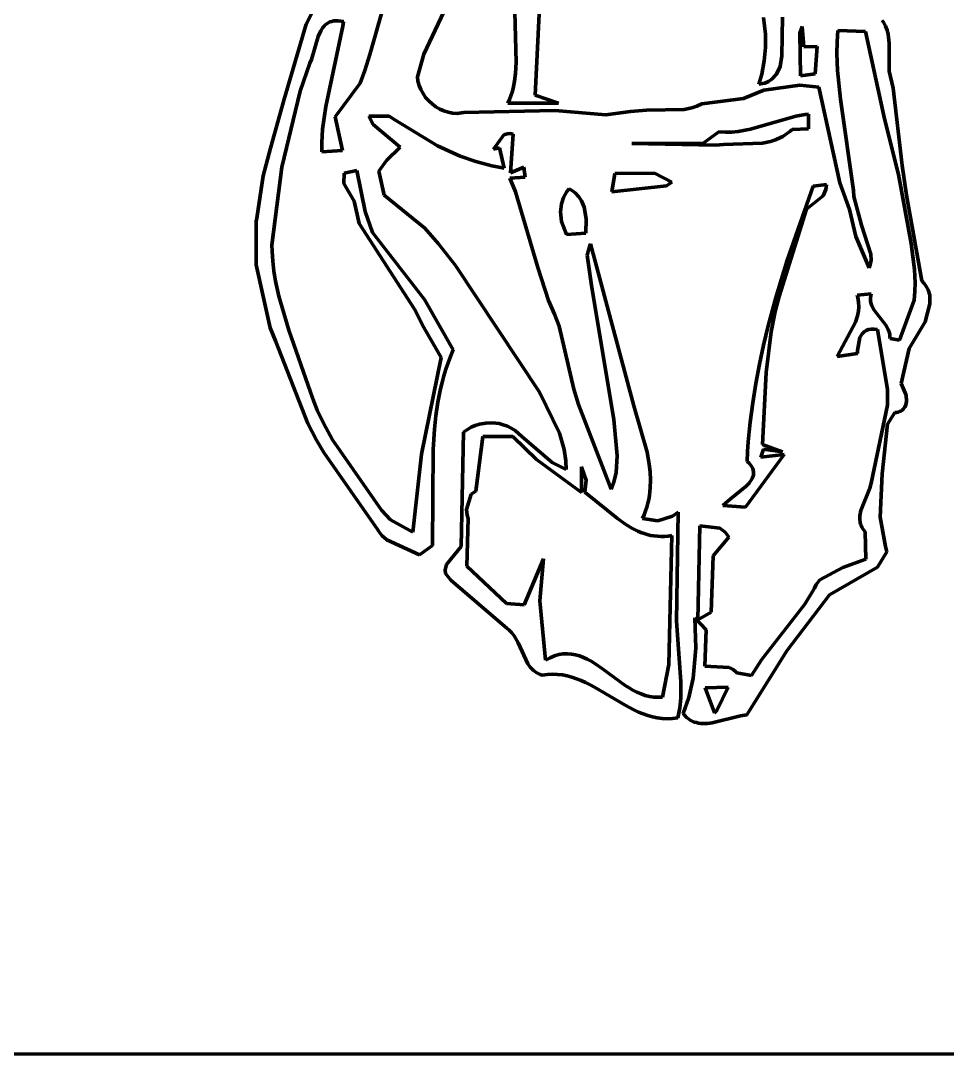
# Model space of a CAD drawing. Header units: millimetres. Extents: x 0 to 11.1, y 0 to 16.2.
# Drawn here: x 7.616 to 9.461, y 0 to 2.057 of the extents above; entities that cross this region are included whole.
import ezdxf

# ---------------------------------------------------------------- set-up
doc = ezdxf.new("R2010")
doc.units = ezdxf.units.MM
doc.layers.add('color#0b0b0bff', color=7, linetype='CONTINUOUS', lineweight=100)
doc.layers.add('color#ffffffff', color=7, linetype='CONTINUOUS', lineweight=100)

msp = doc.modelspace()

# ---------------------------------------------------------------- linework, layer by layer
at = {"layer": 'color#0b0b0bff'}
for p, q in [((8.6408, 1.9092), (8.6572, 2.2467)), ((8.4186, 1.9908), (8.4814, 2.1239)), ((8.1848, 2.0503), (8.203, 2.0867)), ((8.3397, 2.0904), (8.3111, 1.9897)), ((8.6002, 2.0745), (8.6028, 1.9747)), ((9.0949, 2.0638), (9.0987, 2.0306)), ((9.1312, 1.9875), (9.1325, 2.0642)), ((9.331, 2.0575), (9.3336, 2.054)), ((8.1412, 1.901), (8.1848, 2.0503)), ((8.2137, 2.0372), (8.2088, 2.0261)), ((8.2178, 2.0436), (8.2137, 2.0372)), ((8.2202, 2.0464), (8.2178, 2.0436)), ((8.2227, 2.049), (8.2202, 2.0464)), ((8.2255, 2.0512), (8.2227, 2.049)), ((8.2238, 1.8863), (8.2577, 2.0464)), ((8.2286, 2.0532), (8.2255, 2.0512)), ((8.232, 2.0547), (8.2286, 2.0532)), ((8.2356, 2.0559), (8.232, 2.0547)), ((8.2396, 2.0567), (8.2356, 2.0559)), ((8.2439, 2.0571), (8.2396, 2.0567)), ((8.2485, 2.057), (8.2439, 2.0571)), ((8.2535, 2.0565), (8.2485, 2.057)), ((8.259, 2.0554), (8.2535, 2.0565)), ((8.2577, 2.0464), (8.259, 2.0554)), ((9.1717, 2.046), (9.1674, 2.0328)), ((9.1755, 2.0052), (9.1717, 2.046)), ((9.2428, 2.0379), (9.2414, 2.015)), ((9.2981, 2.0355), (9.2428, 2.0379)), ((9.3336, 2.054), (9.3358, 2.0504)), ((9.3358, 2.0504), (9.3377, 2.0466)), ((9.3377, 2.0466), (9.3408, 2.0387)), ((9.3408, 2.0387), (9.3429, 2.0303)), ((8.2088, 2.0261), (8.1952, 1.9803)), ((9.0987, 2.0306), (9.099, 2.004)), ((9.1674, 2.0328), (9.1687, 1.9475)), ((9.3356, 1.8621), (9.2981, 2.0355)), ((9.3429, 2.0303), (9.3448, 2.0123)), ((9.099, 2.004), (9.0966, 1.9774)), ((9.2017, 2.0057), (9.1755, 2.0052)), ((9.1976, 1.9515), (9.2017, 2.0057)), ((9.2414, 2.015), (9.241, 1.9921)), ((9.3448, 2.0123), (9.3448, 1.9566)), ((8.1952, 1.9803), (8.1922, 1.9728)), ((8.3111, 1.9897), (8.3017, 1.958)), ((8.4061, 1.9456), (8.4186, 1.9908)), ((9.0966, 1.9774), (9.0914, 1.9509)), ((9.1278, 1.9659), (9.1312, 1.9875)), ((9.241, 1.9921), (9.2423, 1.9578)), ((8.1922, 1.9728), (8.1727, 1.9168)), ((8.3017, 1.958), (8.292, 1.9332)), ((8.6028, 1.9747), (8.6015, 1.952)), ((9.1206, 1.9509), (9.1278, 1.9659)), ((9.2423, 1.9578), (9.2479, 1.9009)), ((9.3448, 1.9566), (9.3529, 1.923)), ((8.4072, 1.9368), (8.4061, 1.9456)), ((8.4095, 1.9282), (8.4072, 1.9368)), ((8.5996, 1.9371), (8.5965, 1.9223)), ((8.6015, 1.952), (8.5996, 1.9371)), ((9.0914, 1.9509), (9.0856, 1.9312)), ((9.0973, 1.933), (9.1049, 1.9362)), ((9.1049, 1.9362), (9.1116, 1.9408)), ((9.1116, 1.9408), (9.1206, 1.9509)), ((9.1687, 1.9475), (9.1976, 1.9515)), ((8.1727, 1.9168), (8.136, 1.7655)), ((8.292, 1.9332), (8.2423, 1.8661)), ((8.4129, 1.92), (8.4095, 1.9282)), ((8.4173, 1.912), (8.4129, 1.92)), ((8.5944, 1.915), (8.592, 1.9078)), ((8.5965, 1.9223), (8.5944, 1.915)), ((9.0959, 1.9188), (9.0551, 1.9022)), ((9.0856, 1.9312), (9.0887, 1.9313)), ((9.0887, 1.9313), (9.0973, 1.933)), ((9.1672, 1.9287), (9.0959, 1.9188)), ((9.2049, 1.9247), (9.1672, 1.9287)), ((9.2466, 1.7343), (9.2049, 1.9247)), ((9.3529, 1.923), (9.3708, 1.7693)), ((8.1134, 1.8032), (8.1412, 1.901)), ((8.4225, 1.9046), (8.4173, 1.912)), ((8.4285, 1.8977), (8.4225, 1.9046)), ((8.4352, 1.8915), (8.4285, 1.8977)), ((8.5893, 1.9006), (8.5861, 1.8934)), ((8.5861, 1.8934), (8.6869, 1.8928)), ((8.592, 1.9078), (8.5893, 1.9006)), ((8.6869, 1.8928), (8.6408, 1.9092)), ((9.0551, 1.9022), (8.9724, 1.8916)), ((9.2479, 1.9009), (9.274, 1.719)), ((8.2175, 1.8415), (8.2238, 1.8863)), ((8.4425, 1.886), (8.4352, 1.8915)), ((8.4504, 1.8814), (8.4425, 1.886)), ((8.4586, 1.8776), (8.4504, 1.8814)), ((8.4672, 1.8749), (8.4586, 1.8776)), ((8.476, 1.8733), (8.4672, 1.8749)), ((8.485, 1.8728), (8.476, 1.8733)), ((8.4895, 1.873), (8.485, 1.8728)), ((8.494, 1.8736), (8.4895, 1.873)), ((8.4985, 1.8745), (8.494, 1.8736)), ((8.6793, 1.8788), (8.4985, 1.8745)), ((8.7812, 1.87), (8.6793, 1.8788)), ((8.8201, 1.8749), (8.7812, 1.87)), ((8.8305, 1.8768), (8.8201, 1.8749)), ((8.8624, 1.879), (8.8305, 1.8768)), ((8.937, 1.8808), (8.8624, 1.879)), ((8.9524, 1.8841), (8.937, 1.8808)), ((8.9625, 1.8873), (8.9524, 1.8841)), ((8.9724, 1.8916), (8.9625, 1.8873)), ((8.2423, 1.8661), (8.2573, 1.7989)), ((8.3096, 1.8672), (8.3499, 1.8673)), ((8.3107, 1.8643), (8.3096, 1.8672)), ((8.3181, 1.8508), (8.3107, 1.8643)), ((8.3499, 1.8673), (8.361, 1.8597)), ((8.361, 1.8597), (8.4461, 1.8084)), ((9.0689, 1.8414), (9.1594, 1.8674)), ((9.1594, 1.8674), (9.178, 1.8704)), ((9.178, 1.8704), (9.1843, 1.8711)), ((9.1843, 1.8711), (9.1842, 1.8417)), ((9.3638, 1.7509), (9.3356, 1.8621)), ((8.2159, 1.8144), (8.2175, 1.8415)), ((8.3719, 1.8055), (8.3181, 1.8508)), ((8.5782, 1.8299), (8.5846, 1.8323)), ((8.5846, 1.8323), (8.5902, 1.8326)), ((8.5902, 1.8326), (8.5968, 1.8313)), ((8.5968, 1.8313), (8.5915, 1.7544)), ((8.9744, 1.8126), (9.0062, 1.8363)), ((9.0062, 1.8363), (9.0191, 1.8354)), ((9.0191, 1.8354), (9.0319, 1.8356)), ((9.0319, 1.8356), (9.0444, 1.8367)), ((9.0444, 1.8367), (9.0689, 1.8414)), ((9.143, 1.8331), (9.1384, 1.8299)), ((9.1475, 1.8367), (9.143, 1.8331)), ((9.1518, 1.8407), (9.1475, 1.8367)), ((9.1842, 1.8417), (9.1518, 1.8407)), ((8.2159, 1.7961), (8.2159, 1.8144)), ((8.5577, 1.8018), (8.5782, 1.8299)), ((8.9992, 1.8092), (8.8326, 1.8126)), ((8.8326, 1.8126), (8.9744, 1.8126)), ((9.0155, 1.8105), (8.9992, 1.8092)), ((9.0929, 1.8138), (9.0155, 1.8105)), ((9.1088, 1.817), (9.0929, 1.8138)), ((9.119, 1.8202), (9.1088, 1.817)), ((9.1289, 1.8245), (9.119, 1.8202)), ((9.1337, 1.827), (9.1289, 1.8245)), ((9.1384, 1.8299), (9.1337, 1.827)), ((8.0989, 1.7483), (8.1134, 1.8032)), ((8.2573, 1.7989), (8.2159, 1.7961)), ((8.3445, 1.7792), (8.3719, 1.8055)), ((8.4461, 1.8084), (8.4913, 1.7879)), ((8.5697, 1.8045), (8.5577, 1.8018)), ((8.579, 1.7635), (8.5697, 1.8045)), ((8.329, 1.7579), (8.3445, 1.7792)), ((8.4913, 1.7879), (8.5224, 1.7768)), ((8.5224, 1.7768), (8.5544, 1.7682)), ((9.3708, 1.7693), (9.3797, 1.7097)), ((8.136, 1.7655), (8.1164, 1.6103)), ((8.2596, 1.7332), (8.2606, 1.7537)), ((8.2606, 1.7537), (8.2856, 1.7593)), ((8.2856, 1.7593), (8.3023, 1.6778)), ((8.3402, 1.7099), (8.329, 1.7579)), ((8.5544, 1.7682), (8.579, 1.7635)), ((8.5915, 1.7544), (8.6176, 1.7654)), ((8.6176, 1.7654), (8.6205, 1.7455)), ((8.7933, 1.7163), (8.7989, 1.7529)), ((8.7989, 1.7529), (8.8783, 1.7538)), ((8.8783, 1.7538), (8.9122, 1.7357)), ((9.3886, 1.6135), (9.3638, 1.7509)), ((8.0867, 1.6645), (8.0989, 1.7483)), ((8.2803, 1.6978), (8.2596, 1.7332)), ((8.6205, 1.7455), (8.59, 1.7441)), ((8.59, 1.7441), (8.6011, 1.7168)), ((8.9018, 1.7285), (8.7933, 1.7163)), ((8.9122, 1.7357), (8.9018, 1.7285)), ((9.1423, 1.5809), (9.1938, 1.7282)), ((9.1938, 1.7282), (9.2203, 1.7311)), ((9.2203, 1.7311), (9.2193, 1.7212)), ((9.2661, 1.6813), (9.2466, 1.7343)), ((8.421, 1.6444), (8.3402, 1.7099)), ((8.6011, 1.7168), (8.6457, 1.5659)), ((8.6968, 1.7053), (8.7035, 1.7171)), ((8.7035, 1.7171), (8.7079, 1.7228)), ((8.7079, 1.7228), (8.7145, 1.7187)), ((8.7145, 1.7187), (8.7202, 1.7143)), ((8.7202, 1.7143), (8.7273, 1.7068)), ((9.214, 1.7089), (9.1803, 1.6823)), ((9.2193, 1.7212), (9.214, 1.7089)), ((9.274, 1.719), (9.275, 1.7076)), ((9.275, 1.7076), (9.2897, 1.6506)), ((9.3797, 1.7097), (9.4098, 1.5392)), ((8.2904, 1.6536), (8.2803, 1.6978)), ((8.6907, 1.6769), (8.6926, 1.6929)), ((8.6926, 1.6929), (8.6968, 1.7053)), ((8.7273, 1.7068), (8.7329, 1.6985)), ((8.7329, 1.6985), (8.738, 1.6864)), ((8.3023, 1.6778), (8.3164, 1.6355)), ((8.6929, 1.6574), (8.6907, 1.6769)), ((8.738, 1.6864), (8.7421, 1.6629)), ((9.1803, 1.6823), (9.1262, 1.5081)), ((9.2788, 1.6274), (9.2661, 1.6813)), ((8.0849, 1.6582), (8.0867, 1.6645)), ((8.0852, 1.5714), (8.0849, 1.6582)), ((8.4003, 1.4832), (8.2904, 1.6536)), ((8.7028, 1.6319), (8.6929, 1.6574)), ((8.7421, 1.6629), (8.7413, 1.6344)), ((9.2897, 1.6506), (9.3087, 1.5925)), ((8.3164, 1.6355), (8.4203, 1.5022)), ((8.4479, 1.6131), (8.421, 1.6444)), ((8.7413, 1.6344), (8.7028, 1.6319)), ((9.3052, 1.5656), (9.2788, 1.6274)), ((8.1164, 1.6103), (8.1169, 1.5987)), ((8.4819, 1.57), (8.4479, 1.6131)), ((8.7437, 1.5905), (8.7491, 1.6101)), ((8.7491, 1.6101), (8.7503, 1.6129)), ((8.7503, 1.6129), (8.8368, 1.2906)), ((9.3954, 1.5618), (9.3886, 1.6135)), ((8.1169, 1.5987), (8.1182, 1.5784)), ((8.7527, 1.5305), (8.7437, 1.5905)), ((9.3087, 1.5925), (9.309, 1.5806)), ((8.1127, 1.4459), (8.0852, 1.5714)), ((8.1182, 1.5784), (8.1204, 1.5584)), ((8.6492, 1.318), (8.4819, 1.57)), ((8.6457, 1.5659), (8.6673, 1.5006)), ((9.1194, 1.5061), (9.1423, 1.5809)), ((9.3074, 1.5716), (9.3052, 1.5656)), ((9.309, 1.5806), (9.3074, 1.5716)), ((8.1204, 1.5584), (8.1236, 1.5385)), ((9.3966, 1.5358), (9.3954, 1.5618)), ((8.1236, 1.5385), (8.13, 1.5091)), ((8.7971, 1.2634), (8.7527, 1.5305)), ((9.3962, 1.5184), (9.3966, 1.5358)), ((9.4098, 1.5392), (9.4146, 1.5345)), ((9.4146, 1.5345), (9.4184, 1.5296)), ((9.4184, 1.5296), (9.4227, 1.5218)), ((8.13, 1.5091), (8.1501, 1.4415)), ((8.4203, 1.5022), (8.4774, 1.402)), ((9.1042, 1.4496), (9.1194, 1.5061)), ((9.1262, 1.5081), (9.1183, 1.4783)), ((9.2817, 1.5108), (9.3094, 1.5136)), ((9.2829, 1.506), (9.2817, 1.5108)), ((9.2843, 1.4967), (9.2829, 1.506)), ((9.3079, 1.5059), (9.3077, 1.5024)), ((9.3077, 1.5024), (9.3079, 1.499)), ((9.3084, 1.5097), (9.3079, 1.5059)), ((9.3094, 1.5136), (9.3084, 1.5097)), ((9.3949, 1.5009), (9.3962, 1.5184)), ((9.4227, 1.5218), (9.4257, 1.5108)), ((9.4257, 1.5108), (9.4259, 1.4934)), ((8.4188, 1.4463), (8.4003, 1.4832)), ((8.6673, 1.5006), (8.6787, 1.4733)), ((9.2838, 1.4788), (9.2846, 1.4876)), ((9.2846, 1.4876), (9.2843, 1.4967)), ((9.3079, 1.499), (9.3084, 1.4957)), ((9.3084, 1.4957), (9.3103, 1.4895)), ((9.3103, 1.4895), (9.3149, 1.4809)), ((9.3657, 1.4214), (9.3949, 1.5009)), ((9.4259, 1.4934), (9.4168, 1.458)), ((8.6787, 1.4733), (8.6884, 1.4493)), ((9.1183, 1.4783), (9.1101, 1.4382)), ((9.2782, 1.4574), (9.2821, 1.4701)), ((9.2821, 1.4701), (9.2838, 1.4788)), ((9.3149, 1.4809), (9.3384, 1.4513)), ((8.1237, 1.4203), (8.1127, 1.4459)), ((8.1501, 1.4415), (8.1936, 1.3178)), ((8.4533, 1.3868), (8.4188, 1.4463)), ((8.6884, 1.4493), (8.7175, 1.3241)), ((9.095, 1.4117), (9.1042, 1.4496)), ((9.2417, 1.389), (9.2782, 1.4574)), ((9.2996, 1.4408), (9.2957, 1.4386)), ((9.3041, 1.4423), (9.2996, 1.4408)), ((9.3093, 1.4431), (9.3041, 1.4423)), ((9.3153, 1.4432), (9.3093, 1.4431)), ((9.3221, 1.4423), (9.3153, 1.4432)), ((9.3417, 1.3235), (9.3221, 1.4423)), ((9.3384, 1.4513), (9.3434, 1.4423)), ((9.3434, 1.4423), (9.3456, 1.4358)), ((9.4168, 1.458), (9.3846, 1.4049)), ((8.1882, 1.2553), (8.1237, 1.4203)), ((9.1101, 1.4382), (9.1003, 1.3569)), ((9.2866, 1.4264), (9.282, 1.4006)), ((9.2911, 1.4341), (9.2866, 1.4264)), ((9.2957, 1.4386), (9.2911, 1.4341)), ((9.3456, 1.4358), (9.3463, 1.4323)), ((9.3463, 1.4323), (9.3467, 1.4287)), ((9.3467, 1.4287), (9.3468, 1.425)), ((9.3468, 1.425), (9.3657, 1.4214)), ((8.4774, 1.402), (8.4721, 1.3892)), ((9.0868, 1.3736), (9.095, 1.4117)), ((9.282, 1.4006), (9.2818, 1.3949)), ((9.3846, 1.4049), (9.3689, 1.3352)), ((8.414, 1.1944), (8.4533, 1.3868)), ((8.4721, 1.3892), (8.4673, 1.3764)), ((9.2818, 1.3949), (9.2417, 1.389)), ((8.4629, 1.3635), (8.4589, 1.3505)), ((8.4673, 1.3764), (8.4629, 1.3635)), ((9.0795, 1.3353), (9.0868, 1.3736)), ((8.4554, 1.3374), (8.4522, 1.3243)), ((8.4589, 1.3505), (8.4554, 1.3374)), ((9.1003, 1.3569), (9.093, 1.2135)), ((8.1936, 1.3178), (8.1997, 1.2996)), ((8.4522, 1.3243), (8.4494, 1.3111)), ((8.6888, 1.2363), (8.6492, 1.318)), ((8.7175, 1.3241), (8.7267, 1.2932)), ((9.0734, 1.2968), (9.0795, 1.3353)), ((9.3416, 1.2921), (9.3417, 1.3235)), ((9.3689, 1.3352), (9.3787, 1.3117)), ((8.1997, 1.2996), (8.2068, 1.2819)), ((8.447, 1.2978), (8.443, 1.271)), ((8.4494, 1.3111), (8.447, 1.2978)), ((9.0684, 1.2581), (9.0734, 1.2968)), ((9.3797, 1.2992), (9.3784, 1.2924)), ((9.3787, 1.3117), (9.3797, 1.2992)), ((8.2068, 1.2819), (8.2189, 1.2563)), ((8.7267, 1.2932), (8.7917, 1.1251)), ((8.8368, 1.2906), (8.8631, 1.1984)), ((9.3092, 1.1367), (9.3416, 1.2921)), ((9.3566, 1.2771), (9.3417, 1.2539)), ((9.3598, 1.2776), (9.3566, 1.2771)), ((9.3628, 1.2783), (9.3598, 1.2776)), ((9.3656, 1.2792), (9.3628, 1.2783)), ((9.368, 1.2803), (9.3656, 1.2792)), ((9.3702, 1.2816), (9.368, 1.2803)), ((9.3738, 1.2847), (9.3702, 1.2816)), ((9.3765, 1.2883), (9.3738, 1.2847)), ((9.3784, 1.2924), (9.3765, 1.2883)), ((8.2052, 1.2221), (8.1882, 1.2553)), ((8.2189, 1.2563), (8.2374, 1.2233)), ((8.443, 1.271), (8.4401, 1.2441)), ((8.5297, 1.2541), (8.5426, 1.2564)), ((8.5426, 1.2564), (8.5556, 1.2567)), ((8.5556, 1.2567), (8.5686, 1.2552)), ((8.5686, 1.2552), (8.577, 1.253)), ((8.8038, 1.1912), (8.7971, 1.2634)), ((9.0664, 1.2387), (9.0684, 1.2581)), ((8.4401, 1.2441), (8.4375, 1.2035)), ((8.493, 1.0105), (8.4981, 1.2385)), ((8.4981, 1.2385), (8.5055, 1.2437)), ((8.5055, 1.2437), (8.5132, 1.248)), ((8.5132, 1.248), (8.5213, 1.2515)), ((8.5213, 1.2515), (8.5297, 1.2541)), ((8.577, 1.253), (8.5852, 1.25)), ((8.5852, 1.25), (8.593, 1.2462)), ((8.593, 1.2462), (8.6004, 1.2414)), ((8.6004, 1.2414), (8.6074, 1.2359)), ((8.6074, 1.2359), (8.6137, 1.2294)), ((8.6981, 1.2037), (8.6888, 1.2363)), ((9.0647, 1.2192), (9.0664, 1.2387)), ((9.3417, 1.2539), (9.3313, 1.1552)), ((8.2198, 1.1981), (8.2052, 1.2221)), ((8.2374, 1.2233), (8.3349, 1.0831)), ((8.5362, 1.2298), (8.5224, 1.1211)), ((8.5959, 1.2298), (8.5362, 1.2298)), ((8.6434, 1.1836), (8.5959, 1.2298)), ((8.6137, 1.2294), (8.6742, 1.1776)), ((9.0633, 1.1997), (9.0647, 1.2192)), ((8.3274, 1.0439), (8.2198, 1.1981)), ((8.3971, 1.0393), (8.414, 1.1944)), ((8.4375, 1.2035), (8.4363, 1.0129)), ((8.7014, 1.1813), (8.6981, 1.2037)), ((8.8631, 1.1984), (8.8673, 1.1749)), ((9.1358, 1.1936), (9.059, 1.0887)), ((9.0623, 1.1801), (9.0633, 1.1997)), ((9.0951, 1.2047), (9.0896, 1.1883)), ((9.0896, 1.1883), (9.1358, 1.1936)), ((9.093, 1.2135), (9.133, 1.1992)), ((9.133, 1.1992), (9.0951, 1.2047)), ((8.7325, 1.1185), (8.6434, 1.1836)), ((8.6742, 1.1776), (8.7019, 1.1641)), ((8.7019, 1.1641), (8.7014, 1.1813)), ((8.8015, 1.1578), (8.8038, 1.1912)), ((8.8673, 1.1749), (8.8691, 1.1592)), ((9.0662, 1.1766), (9.0623, 1.1801)), ((9.0693, 1.1731), (9.0662, 1.1766)), ((9.0718, 1.1696), (9.0693, 1.1731)), ((8.7326, 1.1694), (8.7325, 1.1185)), ((8.7417, 1.1426), (8.7326, 1.1694)), ((8.797, 1.139), (8.8015, 1.1578)), ((8.8691, 1.1592), (8.8699, 1.1435)), ((9.0736, 1.1661), (9.0718, 1.1696)), ((9.0747, 1.1627), (9.0736, 1.1661)), ((9.0739, 1.1494), (9.0748, 1.1527)), ((9.0753, 1.1593), (9.0747, 1.1627)), ((9.0748, 1.1527), (9.0753, 1.156)), ((9.0753, 1.156), (9.0753, 1.1593)), ((9.3313, 1.1552), (9.3273, 1.0692)), ((8.7395, 1.1187), (8.7417, 1.1426)), ((8.7917, 1.1251), (8.797, 1.139)), ((8.8699, 1.1435), (8.8695, 1.1278)), ((9.0604, 1.1305), (9.0661, 1.1367)), ((9.0661, 1.1367), (9.0686, 1.1398)), ((9.0686, 1.1398), (9.0707, 1.143)), ((9.0707, 1.143), (9.0725, 1.1462)), ((9.0725, 1.1462), (9.0739, 1.1494)), ((9.3066, 1.1269), (9.3092, 1.1367)), ((8.5134, 1.1148), (8.5039, 1.0845)), ((8.5224, 1.1211), (8.5134, 1.1148)), ((8.8043, 1.0664), (8.7395, 1.1187)), ((8.8679, 1.1123), (8.8665, 1.1045)), ((8.8689, 1.12), (8.8679, 1.1123)), ((8.8695, 1.1278), (8.8689, 1.12)), ((9.0289, 1.1048), (9.0604, 1.1305)), ((9.2888, 1.0821), (9.3066, 1.1269)), ((8.8648, 1.0968), (8.8627, 1.0891)), ((8.8665, 1.1045), (8.8648, 1.0968)), ((9.0143, 1.0921), (9.0195, 1.097)), ((9.059, 1.0887), (9.0143, 1.0921)), ((9.0195, 1.097), (9.0289, 1.1048)), ((8.3349, 1.0831), (8.3528, 1.0637)), ((8.5039, 1.0845), (8.5053, 1.0734)), ((8.5053, 1.0734), (8.5068, 1.0665)), ((8.8572, 1.0738), (8.8538, 1.0663)), ((8.8601, 1.0814), (8.8572, 1.0738)), ((8.8627, 1.0891), (8.8601, 1.0814)), ((8.8849, 1.0621), (8.9138, 1.0712)), ((8.9138, 1.0712), (8.9253, 1.0788)), ((8.9253, 1.0788), (8.9219, 0.862)), ((9.2864, 1.0652), (9.2867, 1.0719)), ((9.2867, 1.0719), (9.2888, 1.0821)), ((8.3528, 1.0637), (8.3971, 1.0393)), ((8.5068, 1.0665), (8.5045, 0.9718)), ((8.8212, 1.0544), (8.8043, 1.0664)), ((8.8329, 1.0473), (8.8212, 1.0544)), ((8.8538, 1.0663), (8.8849, 1.0621)), ((8.9643, 0.8648), (8.9679, 1.052)), ((8.9679, 1.052), (9.0081, 1.0471)), ((9.2871, 1.0586), (9.2864, 1.0652)), ((9.2879, 1.0554), (9.2871, 1.0586)), ((9.2891, 1.0523), (9.2879, 1.0554)), ((9.2906, 1.0492), (9.2891, 1.0523)), ((9.3273, 1.0692), (9.3375, 1.0108)), ((8.3292, 1.0409), (8.3274, 1.0439)), ((8.3355, 1.0328), (8.3292, 1.0409)), ((8.3455, 1.0239), (8.3355, 1.0328)), ((8.8449, 1.0412), (8.8329, 1.0473)), ((8.8511, 1.0386), (8.8449, 1.0412)), ((8.8574, 1.0364), (8.8511, 1.0386)), ((8.8637, 1.0344), (8.8574, 1.0364)), ((8.8703, 1.0329), (8.8637, 1.0344)), ((8.8769, 1.0317), (8.8703, 1.0329)), ((8.8837, 1.031), (8.8769, 1.0317)), ((8.8906, 1.0307), (8.8837, 1.031)), ((8.8976, 1.0309), (8.8906, 1.0307)), ((8.9049, 1.0316), (8.8976, 1.0309)), ((8.9123, 1.0328), (8.9049, 1.0316)), ((8.9065, 0.7762), (8.9123, 1.0328)), ((9.0259, 1.029), (8.995, 0.992)), ((9.0081, 1.0471), (9.0188, 1.0392)), ((9.0188, 1.0392), (9.0246, 1.0313)), ((9.0246, 1.0313), (9.0259, 1.029)), ((9.2925, 1.0461), (9.2906, 1.0492)), ((9.2948, 1.0431), (9.2925, 1.0461)), ((9.2976, 1.0402), (9.2948, 1.0431)), ((9.2986, 0.9858), (9.2976, 1.0402)), ((8.4104, 0.9941), (8.3455, 1.0239)), ((8.4363, 1.0129), (8.4104, 0.9941)), ((8.4641, 0.9747), (8.493, 1.0105)), ((9.3375, 1.0108), (9.3406, 1.0003)), ((8.995, 0.992), (8.9909, 0.8802)), ((9.3406, 1.0003), (9.322, 0.9697)), ((8.4614, 0.9642), (8.4641, 0.9747)), ((8.5045, 0.9718), (8.5834, 0.8973)), ((8.6187, 0.8947), (8.657, 0.9864)), ((8.657, 0.9864), (8.65, 0.9028)), ((9.207, 0.9444), (9.2528, 0.9692)), ((9.322, 0.9697), (9.2262, 0.9144)), ((9.2528, 0.9692), (9.2986, 0.9858)), ((8.4617, 0.9572), (8.4614, 0.9642)), ((8.4724, 0.9438), (8.4617, 0.9572)), ((8.5846, 0.8476), (8.4724, 0.9438)), ((9.1928, 0.9211), (9.1963, 0.9277)), ((9.1963, 0.9277), (9.1995, 0.9348)), ((9.1995, 0.9348), (9.207, 0.9444)), ((9.2262, 0.9144), (9.1415, 0.8028)), ((9.1771, 0.896), (9.1928, 0.9211)), ((8.5834, 0.8973), (8.6187, 0.8947)), ((8.65, 0.9028), (8.6608, 0.7842)), ((9.0911, 0.7851), (9.1771, 0.896)), ((8.9603, 0.8085), (8.9582, 0.8689)), ((8.9582, 0.8689), (8.9806, 0.8448)), ((8.9909, 0.8802), (8.9643, 0.8648)), ((8.5878, 0.8451), (8.5846, 0.8476)), ((8.5936, 0.8394), (8.5878, 0.8451)), ((8.9219, 0.862), (8.9301, 0.7423)), ((8.9806, 0.8448), (8.9784, 0.7726)), ((8.5986, 0.8331), (8.5936, 0.8394)), ((8.6067, 0.8187), (8.5986, 0.8331)), ((8.6262, 0.7771), (8.6067, 0.8187)), ((8.9549, 0.749), (8.9603, 0.8085)), ((9.1415, 0.8028), (9.0621, 0.676)), ((8.6608, 0.7842), (8.67, 0.7892)), ((8.67, 0.7892), (8.6789, 0.793)), ((8.6789, 0.793), (8.6877, 0.7955)), ((8.6877, 0.7955), (8.6963, 0.7969)), ((8.6963, 0.7969), (8.7046, 0.7973)), ((8.7046, 0.7973), (8.7128, 0.7967)), ((8.7128, 0.7967), (8.7209, 0.7952)), ((8.7209, 0.7952), (8.7288, 0.7929)), ((8.7288, 0.7929), (8.7366, 0.79)), ((8.7366, 0.79), (8.7443, 0.7864)), ((8.7443, 0.7864), (8.752, 0.7822)), ((8.752, 0.7822), (8.7595, 0.7776)), ((9.0711, 0.754), (9.0911, 0.7851)), ((8.6308, 0.7706), (8.6262, 0.7771)), ((8.6363, 0.7649), (8.6308, 0.7706)), ((8.6394, 0.7623), (8.6363, 0.7649)), ((8.6427, 0.76), (8.6394, 0.7623)), ((8.7595, 0.7776), (8.7745, 0.7674)), ((8.7745, 0.7674), (8.8196, 0.7344)), ((8.8942, 0.7111), (8.9065, 0.7762)), ((8.9784, 0.7726), (9.0268, 0.7702)), ((9.0268, 0.7702), (9.0348, 0.7661)), ((9.0348, 0.7661), (9.0402, 0.7612)), ((9.0402, 0.7612), (9.0418, 0.7592)), ((8.6463, 0.7579), (8.6427, 0.76)), ((8.6502, 0.7561), (8.6463, 0.7579)), ((8.6544, 0.7546), (8.6502, 0.7561)), ((8.6649, 0.756), (8.6544, 0.7546)), ((8.675, 0.7565), (8.6649, 0.756)), ((8.685, 0.7562), (8.675, 0.7565)), ((8.6947, 0.7551), (8.685, 0.7562)), ((8.7043, 0.7532), (8.6947, 0.7551)), ((8.7137, 0.7507), (8.7043, 0.7532)), ((8.7229, 0.7476), (8.7137, 0.7507)), ((8.732, 0.744), (8.7229, 0.7476)), ((8.7409, 0.74), (8.732, 0.744)), ((8.9301, 0.7423), (8.9301, 0.7091)), ((8.9461, 0.7101), (8.9549, 0.749)), ((9.0418, 0.7592), (9.0711, 0.754)), ((8.7498, 0.7356), (8.7409, 0.74)), ((8.7586, 0.7309), (8.7498, 0.7356)), ((8.8193, 0.6947), (8.7586, 0.7309)), ((8.8196, 0.7344), (8.8273, 0.7295)), ((8.8273, 0.7295), (8.8352, 0.725)), ((8.8352, 0.725), (8.8431, 0.7209)), ((8.8431, 0.7209), (8.8512, 0.7174)), ((9.0249, 0.7308), (8.9786, 0.7295)), ((8.9786, 0.7295), (8.9974, 0.6796)), ((9.002, 0.684), (9.0249, 0.7308)), ((8.8512, 0.7174), (8.8594, 0.7145)), ((8.8594, 0.7145), (8.8678, 0.7124)), ((8.8678, 0.7124), (8.8764, 0.711)), ((8.8764, 0.711), (8.8852, 0.7106)), ((8.8852, 0.7106), (8.8942, 0.7111)), ((8.9301, 0.7091), (8.9283, 0.6893)), ((8.935, 0.6781), (8.9461, 0.7101)), ((8.8371, 0.6854), (8.8193, 0.6947)), ((8.8461, 0.6813), (8.8371, 0.6854)), ((8.8552, 0.6776), (8.8461, 0.6813)), ((8.9283, 0.6893), (8.926, 0.6761)), ((8.9974, 0.6796), (9.002, 0.684)), ((8.8645, 0.6744), (8.8552, 0.6776)), ((8.874, 0.6718), (8.8645, 0.6744)), ((8.8836, 0.6698), (8.874, 0.6718)), ((8.8935, 0.6685), (8.8836, 0.6698)), ((8.9036, 0.668), (8.8935, 0.6685)), ((8.9139, 0.6683), (8.9036, 0.668)), ((8.9245, 0.6695), (8.9139, 0.6683)), ((8.926, 0.6761), (8.9245, 0.6695)), ((8.9383, 0.6741), (8.935, 0.6781)), ((8.9418, 0.6707), (8.9383, 0.6741)), ((8.9454, 0.6677), (8.9418, 0.6707)), ((8.9492, 0.6652), (8.9454, 0.6677)), ((8.9531, 0.6631), (8.9492, 0.6652)), ((8.9572, 0.6614), (8.9531, 0.6631)), ((8.9613, 0.6602), (8.9572, 0.6614)), ((8.9656, 0.6592), (8.9613, 0.6602)), ((8.9699, 0.6586), (8.9656, 0.6592)), ((8.9744, 0.6584), (8.9699, 0.6586)), ((8.9834, 0.6586), (8.9744, 0.6584)), ((8.9927, 0.6597), (8.9834, 0.6586)), ((9.0491, 0.6739), (8.9927, 0.6597)), ((9.0621, 0.676), (9.0491, 0.6739))]:
    msp.add_line(p, q, dxfattribs=at)
at = {"layer": 'color#ffffffff'}
for p, q in [((8.6572, 2.2467), (8.6408, 1.9092)), ((8.4814, 2.1239), (8.4186, 1.9908)), ((8.203, 2.0867), (8.1848, 2.0503)), ((8.3111, 1.9897), (8.3397, 2.0904)), ((8.6028, 1.9747), (8.6002, 2.0745)), ((9.0987, 2.0306), (9.0949, 2.0638)), ((9.1325, 2.0642), (9.1312, 1.9875)), ((9.3336, 2.054), (9.331, 2.0575)), ((8.1848, 2.0503), (8.1412, 1.901)), ((8.2088, 2.0261), (8.2137, 2.0372)), ((8.2137, 2.0372), (8.2178, 2.0436)), ((8.2178, 2.0436), (8.2202, 2.0464)), ((8.2202, 2.0464), (8.2227, 2.049)), ((8.2227, 2.049), (8.2255, 2.0512)), ((8.2577, 2.0464), (8.2238, 1.8863)), ((8.2255, 2.0512), (8.2286, 2.0532)), ((8.2286, 2.0532), (8.232, 2.0547)), ((8.232, 2.0547), (8.2356, 2.0559)), ((8.2356, 2.0559), (8.2396, 2.0567)), ((8.2396, 2.0567), (8.2439, 2.0571)), ((8.2439, 2.0571), (8.2485, 2.057)), ((8.2485, 2.057), (8.2535, 2.0565)), ((8.2535, 2.0565), (8.259, 2.0554)), ((8.259, 2.0554), (8.2577, 2.0464)), ((9.1674, 2.0328), (9.1717, 2.046)), ((9.1717, 2.046), (9.1755, 2.0052)), ((9.2414, 2.015), (9.2428, 2.0379)), ((9.2428, 2.0379), (9.2981, 2.0355)), ((9.3358, 2.0504), (9.3336, 2.054)), ((9.3377, 2.0466), (9.3358, 2.0504)), ((9.3408, 2.0387), (9.3377, 2.0466)), ((9.3429, 2.0303), (9.3408, 2.0387)), ((8.1952, 1.9803), (8.2088, 2.0261)), ((9.099, 2.004), (9.0987, 2.0306)), ((9.1687, 1.9475), (9.1674, 2.0328)), ((9.2981, 2.0355), (9.3356, 1.8621)), ((9.3448, 2.0123), (9.3429, 2.0303)), ((9.0966, 1.9774), (9.099, 2.004)), ((9.1755, 2.0052), (9.2017, 2.0057)), ((9.2017, 2.0057), (9.1976, 1.9515)), ((9.241, 1.9921), (9.2414, 2.015)), ((9.3448, 1.9566), (9.3448, 2.0123)), ((8.1922, 1.9728), (8.1952, 1.9803)), ((8.3017, 1.958), (8.3111, 1.9897)), ((8.4186, 1.9908), (8.4061, 1.9456)), ((9.0914, 1.9509), (9.0966, 1.9774)), ((9.1312, 1.9875), (9.1278, 1.9659)), ((9.2423, 1.9578), (9.241, 1.9921)), ((8.1727, 1.9168), (8.1922, 1.9728)), ((8.292, 1.9332), (8.3017, 1.958)), ((8.6015, 1.952), (8.6028, 1.9747)), ((9.1278, 1.9659), (9.1206, 1.9509)), ((9.2479, 1.9009), (9.2423, 1.9578)), ((9.3529, 1.923), (9.3448, 1.9566)), ((8.4061, 1.9456), (8.4072, 1.9368)), ((8.4072, 1.9368), (8.4095, 1.9282)), ((8.5965, 1.9223), (8.5996, 1.9371)), ((8.5996, 1.9371), (8.6015, 1.952)), ((9.0856, 1.9312), (9.0914, 1.9509)), ((9.1049, 1.9362), (9.0973, 1.933)), ((9.1116, 1.9408), (9.1049, 1.9362)), ((9.1206, 1.9509), (9.1116, 1.9408)), ((9.1976, 1.9515), (9.1687, 1.9475)), ((8.136, 1.7655), (8.1727, 1.9168)), ((8.2423, 1.8661), (8.292, 1.9332)), ((8.4095, 1.9282), (8.4129, 1.92)), ((8.4129, 1.92), (8.4173, 1.912)), ((8.592, 1.9078), (8.5944, 1.915)), ((8.5944, 1.915), (8.5965, 1.9223)), ((9.0551, 1.9022), (9.0959, 1.9188)), ((9.0887, 1.9313), (9.0856, 1.9312)), ((9.0973, 1.933), (9.0887, 1.9313)), ((9.0959, 1.9188), (9.1672, 1.9287)), ((9.1672, 1.9287), (9.2049, 1.9247)), ((9.2049, 1.9247), (9.2466, 1.7343)), ((9.3708, 1.7693), (9.3529, 1.923)), ((8.1412, 1.901), (8.1134, 1.8032)), ((8.4173, 1.912), (8.4225, 1.9046)), ((8.4225, 1.9046), (8.4285, 1.8977)), ((8.4285, 1.8977), (8.4352, 1.8915)), ((8.5861, 1.8934), (8.5893, 1.9006)), ((8.6869, 1.8928), (8.5861, 1.8934)), ((8.5893, 1.9006), (8.592, 1.9078)), ((8.6408, 1.9092), (8.6869, 1.8928)), ((8.9724, 1.8916), (9.0551, 1.9022)), ((9.274, 1.719), (9.2479, 1.9009)), ((8.2238, 1.8863), (8.2175, 1.8415)), ((8.4352, 1.8915), (8.4425, 1.886)), ((8.4425, 1.886), (8.4504, 1.8814)), ((8.4504, 1.8814), (8.4586, 1.8776)), ((8.4586, 1.8776), (8.4672, 1.8749)), ((8.4672, 1.8749), (8.476, 1.8733)), ((8.476, 1.8733), (8.485, 1.8728)), ((8.485, 1.8728), (8.4895, 1.873)), ((8.4895, 1.873), (8.494, 1.8736)), ((8.494, 1.8736), (8.4985, 1.8745)), ((8.4985, 1.8745), (8.6793, 1.8788)), ((8.6793, 1.8788), (8.7812, 1.87)), ((8.7812, 1.87), (8.8201, 1.8749)), ((8.8201, 1.8749), (8.8305, 1.8768)), ((8.8305, 1.8768), (8.8624, 1.879)), ((8.8624, 1.879), (8.937, 1.8808)), ((8.937, 1.8808), (8.9524, 1.8841)), ((8.9524, 1.8841), (8.9625, 1.8873)), ((8.9625, 1.8873), (8.9724, 1.8916)), ((8.2573, 1.7989), (8.2423, 1.8661)), ((8.3499, 1.8673), (8.3096, 1.8672)), ((8.3096, 1.8672), (8.3107, 1.8643)), ((8.3107, 1.8643), (8.3181, 1.8508)), ((8.361, 1.8597), (8.3499, 1.8673)), ((8.4461, 1.8084), (8.361, 1.8597)), ((9.1594, 1.8674), (9.0689, 1.8414)), ((9.178, 1.8704), (9.1594, 1.8674)), ((9.1843, 1.8711), (9.178, 1.8704)), ((9.1842, 1.8417), (9.1843, 1.8711)), ((9.3356, 1.8621), (9.3638, 1.7509)), ((8.2175, 1.8415), (8.2159, 1.8144)), ((8.3181, 1.8508), (8.3719, 1.8055)), ((8.5846, 1.8323), (8.5782, 1.8299)), ((8.5902, 1.8326), (8.5846, 1.8323)), ((8.5968, 1.8313), (8.5902, 1.8326)), ((8.5915, 1.7544), (8.5968, 1.8313)), ((9.0062, 1.8363), (8.9744, 1.8126)), ((9.0191, 1.8354), (9.0062, 1.8363)), ((9.0319, 1.8356), (9.0191, 1.8354)), ((9.0444, 1.8367), (9.0319, 1.8356)), ((9.0689, 1.8414), (9.0444, 1.8367)), ((9.1384, 1.8299), (9.143, 1.8331)), ((9.143, 1.8331), (9.1475, 1.8367)), ((9.1475, 1.8367), (9.1518, 1.8407)), ((9.1518, 1.8407), (9.1842, 1.8417)), ((8.2159, 1.8144), (8.2159, 1.7961)), ((8.5782, 1.8299), (8.5577, 1.8018)), ((8.9744, 1.8126), (8.8326, 1.8126)), ((8.8326, 1.8126), (8.9992, 1.8092)), ((8.9992, 1.8092), (9.0155, 1.8105)), ((9.0155, 1.8105), (9.0929, 1.8138)), ((9.0929, 1.8138), (9.1088, 1.817)), ((9.1088, 1.817), (9.119, 1.8202)), ((9.119, 1.8202), (9.1289, 1.8245)), ((9.1289, 1.8245), (9.1337, 1.827)), ((9.1337, 1.827), (9.1384, 1.8299)), ((8.1134, 1.8032), (8.0989, 1.7483)), ((8.2159, 1.7961), (8.2573, 1.7989)), ((8.3719, 1.8055), (8.3445, 1.7792)), ((8.4913, 1.7879), (8.4461, 1.8084)), ((8.5577, 1.8018), (8.5697, 1.8045)), ((8.5697, 1.8045), (8.579, 1.7635)), ((8.3445, 1.7792), (8.329, 1.7579)), ((8.5224, 1.7768), (8.4913, 1.7879)), ((8.5544, 1.7682), (8.5224, 1.7768)), ((9.3797, 1.7097), (9.3708, 1.7693)), ((8.1164, 1.6103), (8.136, 1.7655)), ((8.2606, 1.7537), (8.2596, 1.7332)), ((8.2856, 1.7593), (8.2606, 1.7537)), ((8.3023, 1.6778), (8.2856, 1.7593)), ((8.329, 1.7579), (8.3402, 1.7099)), ((8.579, 1.7635), (8.5544, 1.7682)), ((8.6176, 1.7654), (8.5915, 1.7544)), ((8.6205, 1.7455), (8.6176, 1.7654)), ((8.7989, 1.7529), (8.7933, 1.7163)), ((8.8783, 1.7538), (8.7989, 1.7529)), ((8.9122, 1.7357), (8.8783, 1.7538)), ((9.3638, 1.7509), (9.3886, 1.6135)), ((8.0989, 1.7483), (8.0867, 1.6645)), ((8.2596, 1.7332), (8.2803, 1.6978)), ((8.59, 1.7441), (8.6205, 1.7455)), ((8.6011, 1.7168), (8.59, 1.7441)), ((8.7933, 1.7163), (8.9018, 1.7285)), ((8.9018, 1.7285), (8.9122, 1.7357)), ((9.1938, 1.7282), (9.1423, 1.5809)), ((9.2203, 1.7311), (9.1938, 1.7282)), ((9.2193, 1.7212), (9.2203, 1.7311)), ((9.2466, 1.7343), (9.2661, 1.6813)), ((8.3402, 1.7099), (8.421, 1.6444)), ((8.6457, 1.5659), (8.6011, 1.7168)), ((8.7035, 1.7171), (8.6968, 1.7053)), ((8.7079, 1.7228), (8.7035, 1.7171)), ((8.7145, 1.7187), (8.7079, 1.7228)), ((8.7202, 1.7143), (8.7145, 1.7187)), ((8.7273, 1.7068), (8.7202, 1.7143)), ((9.1803, 1.6823), (9.214, 1.7089)), ((9.214, 1.7089), (9.2193, 1.7212)), ((9.275, 1.7076), (9.274, 1.719)), ((9.2897, 1.6506), (9.275, 1.7076)), ((9.4098, 1.5392), (9.3797, 1.7097)), ((8.2803, 1.6978), (8.2904, 1.6536)), ((8.6926, 1.6929), (8.6907, 1.6769)), ((8.6968, 1.7053), (8.6926, 1.6929)), ((8.7329, 1.6985), (8.7273, 1.7068)), ((8.738, 1.6864), (8.7329, 1.6985)), ((8.3164, 1.6355), (8.3023, 1.6778)), ((8.6907, 1.6769), (8.6929, 1.6574)), ((8.7421, 1.6629), (8.738, 1.6864)), ((9.1262, 1.5081), (9.1803, 1.6823)), ((9.2661, 1.6813), (9.2788, 1.6274)), ((8.0867, 1.6645), (8.0849, 1.6582)), ((8.0849, 1.6582), (8.0852, 1.5714)), ((8.2904, 1.6536), (8.4003, 1.4832)), ((8.6929, 1.6574), (8.7028, 1.6319)), ((8.7413, 1.6344), (8.7421, 1.6629)), ((9.3087, 1.5925), (9.2897, 1.6506)), ((8.4203, 1.5022), (8.3164, 1.6355)), ((8.421, 1.6444), (8.4479, 1.6131)), ((8.7028, 1.6319), (8.7413, 1.6344)), ((9.2788, 1.6274), (9.3052, 1.5656)), ((8.1169, 1.5987), (8.1164, 1.6103)), ((8.4479, 1.6131), (8.4819, 1.57)), ((8.7491, 1.6101), (8.7437, 1.5905)), ((8.7503, 1.6129), (8.7491, 1.6101)), ((8.8368, 1.2906), (8.7503, 1.6129)), ((9.3886, 1.6135), (9.3954, 1.5618)), ((8.1182, 1.5784), (8.1169, 1.5987)), ((8.7437, 1.5905), (8.7527, 1.5305)), ((9.309, 1.5806), (9.3087, 1.5925)), ((8.0852, 1.5714), (8.1127, 1.4459)), ((8.1204, 1.5584), (8.1182, 1.5784)), ((8.4819, 1.57), (8.6492, 1.318)), ((8.6673, 1.5006), (8.6457, 1.5659)), ((9.1423, 1.5809), (9.1194, 1.5061)), ((9.3052, 1.5656), (9.3074, 1.5716)), ((9.3074, 1.5716), (9.309, 1.5806)), ((8.1236, 1.5385), (8.1204, 1.5584)), ((9.3954, 1.5618), (9.3966, 1.5358)), ((8.13, 1.5091), (8.1236, 1.5385)), ((8.7527, 1.5305), (8.7971, 1.2634)), ((9.3966, 1.5358), (9.3962, 1.5184)), ((9.4146, 1.5345), (9.4098, 1.5392)), ((9.4184, 1.5296), (9.4146, 1.5345)), ((9.4227, 1.5218), (9.4184, 1.5296)), ((8.1501, 1.4415), (8.13, 1.5091)), ((8.4774, 1.402), (8.4203, 1.5022)), ((9.1194, 1.5061), (9.1042, 1.4496)), ((9.1183, 1.4783), (9.1262, 1.5081)), ((9.3094, 1.5136), (9.2817, 1.5108)), ((9.2817, 1.5108), (9.2829, 1.506)), ((9.2829, 1.506), (9.2843, 1.4967)), ((9.3077, 1.5024), (9.3079, 1.5059)), ((9.3079, 1.499), (9.3077, 1.5024)), ((9.3079, 1.5059), (9.3084, 1.5097)), ((9.3084, 1.5097), (9.3094, 1.5136)), ((9.3962, 1.5184), (9.3949, 1.5009)), ((9.4257, 1.5108), (9.4227, 1.5218)), ((9.4259, 1.4934), (9.4257, 1.5108)), ((8.4003, 1.4832), (8.4188, 1.4463)), ((8.6787, 1.4733), (8.6673, 1.5006)), ((9.2846, 1.4876), (9.2838, 1.4788)), ((9.2843, 1.4967), (9.2846, 1.4876)), ((9.3084, 1.4957), (9.3079, 1.499)), ((9.3103, 1.4895), (9.3084, 1.4957)), ((9.3149, 1.4809), (9.3103, 1.4895)), ((9.3949, 1.5009), (9.3657, 1.4214)), ((9.4168, 1.458), (9.4259, 1.4934)), ((8.6884, 1.4493), (8.6787, 1.4733)), ((9.1101, 1.4382), (9.1183, 1.4783)), ((9.2821, 1.4701), (9.2782, 1.4574)), ((9.2838, 1.4788), (9.2821, 1.4701)), ((9.3384, 1.4513), (9.3149, 1.4809)), ((8.1127, 1.4459), (8.1237, 1.4203)), ((8.1936, 1.3178), (8.1501, 1.4415)), ((8.4188, 1.4463), (8.4533, 1.3868)), ((8.7175, 1.3241), (8.6884, 1.4493)), ((9.1042, 1.4496), (9.095, 1.4117)), ((9.2782, 1.4574), (9.2417, 1.389)), ((9.2957, 1.4386), (9.2996, 1.4408)), ((9.2996, 1.4408), (9.3041, 1.4423)), ((9.3041, 1.4423), (9.3093, 1.4431)), ((9.3093, 1.4431), (9.3153, 1.4432)), ((9.3153, 1.4432), (9.3221, 1.4423)), ((9.3221, 1.4423), (9.3417, 1.3235)), ((9.3434, 1.4423), (9.3384, 1.4513)), ((9.3456, 1.4358), (9.3434, 1.4423)), ((9.3846, 1.4049), (9.4168, 1.458)), ((8.1237, 1.4203), (8.1882, 1.2553)), ((9.1003, 1.3569), (9.1101, 1.4382)), ((9.282, 1.4006), (9.2866, 1.4264)), ((9.2866, 1.4264), (9.2911, 1.4341)), ((9.2911, 1.4341), (9.2957, 1.4386)), ((9.3463, 1.4323), (9.3456, 1.4358)), ((9.3467, 1.4287), (9.3463, 1.4323)), ((9.3468, 1.425), (9.3467, 1.4287)), ((9.3657, 1.4214), (9.3468, 1.425)), ((8.4721, 1.3892), (8.4774, 1.402)), ((9.095, 1.4117), (9.0868, 1.3736)), ((9.2818, 1.3949), (9.282, 1.4006)), ((9.3689, 1.3352), (9.3846, 1.4049)), ((8.4533, 1.3868), (8.414, 1.1944)), ((8.4673, 1.3764), (8.4721, 1.3892)), ((9.2417, 1.389), (9.2818, 1.3949)), ((8.4589, 1.3505), (8.4629, 1.3635)), ((8.4629, 1.3635), (8.4673, 1.3764)), ((9.0868, 1.3736), (9.0795, 1.3353)), ((8.4522, 1.3243), (8.4554, 1.3374)), ((8.4554, 1.3374), (8.4589, 1.3505)), ((9.093, 1.2135), (9.1003, 1.3569)), ((8.1997, 1.2996), (8.1936, 1.3178)), ((8.4494, 1.3111), (8.4522, 1.3243)), ((8.6492, 1.318), (8.6888, 1.2363)), ((8.7267, 1.2932), (8.7175, 1.3241)), ((9.0795, 1.3353), (9.0734, 1.2968)), ((9.3417, 1.3235), (9.3416, 1.2921)), ((9.3787, 1.3117), (9.3689, 1.3352)), ((8.2068, 1.2819), (8.1997, 1.2996)), ((8.443, 1.271), (8.447, 1.2978)), ((8.447, 1.2978), (8.4494, 1.3111)), ((9.0734, 1.2968), (9.0684, 1.2581)), ((9.3784, 1.2924), (9.3797, 1.2992)), ((9.3797, 1.2992), (9.3787, 1.3117)), ((8.2189, 1.2563), (8.2068, 1.2819)), ((8.7917, 1.1251), (8.7267, 1.2932)), ((8.8631, 1.1984), (8.8368, 1.2906)), ((9.3416, 1.2921), (9.3092, 1.1367)), ((9.3417, 1.2539), (9.3566, 1.2771)), ((9.3566, 1.2771), (9.3598, 1.2776)), ((9.3598, 1.2776), (9.3628, 1.2783)), ((9.3628, 1.2783), (9.3656, 1.2792)), ((9.3656, 1.2792), (9.368, 1.2803)), ((9.368, 1.2803), (9.3702, 1.2816)), ((9.3702, 1.2816), (9.3738, 1.2847)), ((9.3738, 1.2847), (9.3765, 1.2883)), ((9.3765, 1.2883), (9.3784, 1.2924)), ((8.1882, 1.2553), (8.2052, 1.2221)), ((8.2374, 1.2233), (8.2189, 1.2563)), ((8.4401, 1.2441), (8.443, 1.271)), ((8.5426, 1.2564), (8.5297, 1.2541)), ((8.5556, 1.2567), (8.5426, 1.2564)), ((8.5686, 1.2552), (8.5556, 1.2567)), ((8.577, 1.253), (8.5686, 1.2552)), ((8.7971, 1.2634), (8.8038, 1.1912)), ((9.0684, 1.2581), (9.0664, 1.2387)), ((8.4375, 1.2035), (8.4401, 1.2441)), ((8.4981, 1.2385), (8.493, 1.0105)), ((8.5055, 1.2437), (8.4981, 1.2385)), ((8.5132, 1.248), (8.5055, 1.2437)), ((8.5213, 1.2515), (8.5132, 1.248)), ((8.5297, 1.2541), (8.5213, 1.2515)), ((8.5852, 1.25), (8.577, 1.253)), ((8.593, 1.2462), (8.5852, 1.25)), ((8.6004, 1.2414), (8.593, 1.2462)), ((8.6074, 1.2359), (8.6004, 1.2414)), ((8.6137, 1.2294), (8.6074, 1.2359)), ((8.6888, 1.2363), (8.6981, 1.2037)), ((9.0664, 1.2387), (9.0647, 1.2192)), ((9.3313, 1.1552), (9.3417, 1.2539)), ((8.2052, 1.2221), (8.2198, 1.1981)), ((8.3349, 1.0831), (8.2374, 1.2233)), ((8.5224, 1.1211), (8.5362, 1.2298)), ((8.5362, 1.2298), (8.5959, 1.2298)), ((8.5959, 1.2298), (8.6434, 1.1836)), ((8.6742, 1.1776), (8.6137, 1.2294)), ((9.0647, 1.2192), (9.0633, 1.1997)), ((8.2198, 1.1981), (8.3274, 1.0439)), ((8.414, 1.1944), (8.3971, 1.0393)), ((8.4363, 1.0129), (8.4375, 1.2035)), ((8.6981, 1.2037), (8.7014, 1.1813)), ((8.8673, 1.1749), (8.8631, 1.1984)), ((9.059, 1.0887), (9.1358, 1.1936)), ((9.0633, 1.1997), (9.0623, 1.1801)), ((9.0896, 1.1883), (9.0951, 1.2047)), ((9.1358, 1.1936), (9.0896, 1.1883)), ((9.133, 1.1992), (9.093, 1.2135)), ((9.0951, 1.2047), (9.133, 1.1992)), ((8.6434, 1.1836), (8.7325, 1.1185)), ((8.7019, 1.1641), (8.6742, 1.1776)), ((8.7014, 1.1813), (8.7019, 1.1641)), ((8.8038, 1.1912), (8.8015, 1.1578)), ((8.8691, 1.1592), (8.8673, 1.1749)), ((9.0623, 1.1801), (9.0662, 1.1766)), ((9.0662, 1.1766), (9.0693, 1.1731)), ((9.0693, 1.1731), (9.0718, 1.1696)), ((8.7325, 1.1185), (8.7326, 1.1694)), ((8.7326, 1.1694), (8.7417, 1.1426)), ((8.8015, 1.1578), (8.797, 1.139)), ((8.8699, 1.1435), (8.8691, 1.1592)), ((9.0718, 1.1696), (9.0736, 1.1661)), ((9.0736, 1.1661), (9.0747, 1.1627)), ((9.0748, 1.1527), (9.0739, 1.1494)), ((9.0747, 1.1627), (9.0753, 1.1593)), ((9.0753, 1.156), (9.0748, 1.1527)), ((9.0753, 1.1593), (9.0753, 1.156)), ((9.3273, 1.0692), (9.3313, 1.1552)), ((8.7417, 1.1426), (8.7395, 1.1187)), ((8.797, 1.139), (8.7917, 1.1251)), ((8.8695, 1.1278), (8.8699, 1.1435)), ((9.0661, 1.1367), (9.0604, 1.1305)), ((9.0686, 1.1398), (9.0661, 1.1367)), ((9.0707, 1.143), (9.0686, 1.1398)), ((9.0725, 1.1462), (9.0707, 1.143)), ((9.0739, 1.1494), (9.0725, 1.1462)), ((9.3092, 1.1367), (9.3066, 1.1269)), ((8.5039, 1.0845), (8.5134, 1.1148)), ((8.5134, 1.1148), (8.5224, 1.1211)), ((8.7395, 1.1187), (8.8043, 1.0664)), ((8.8665, 1.1045), (8.8679, 1.1123)), ((8.8679, 1.1123), (8.8689, 1.12)), ((8.8689, 1.12), (8.8695, 1.1278)), ((9.0604, 1.1305), (9.0289, 1.1048)), ((9.3066, 1.1269), (9.2888, 1.0821)), ((8.8627, 1.0891), (8.8648, 1.0968)), ((8.8648, 1.0968), (8.8665, 1.1045)), ((9.0195, 1.097), (9.0143, 1.0921)), ((9.0143, 1.0921), (9.059, 1.0887)), ((9.0289, 1.1048), (9.0195, 1.097)), ((8.3528, 1.0637), (8.3349, 1.0831)), ((8.5053, 1.0734), (8.5039, 1.0845)), ((8.5068, 1.0665), (8.5053, 1.0734)), ((8.8538, 1.0663), (8.8572, 1.0738)), ((8.8572, 1.0738), (8.8601, 1.0814)), ((8.8601, 1.0814), (8.8627, 1.0891)), ((8.9138, 1.0712), (8.8849, 1.0621)), ((8.9253, 1.0788), (8.9138, 1.0712)), ((8.9219, 0.862), (8.9253, 1.0788)), ((9.2867, 1.0719), (9.2864, 1.0652)), ((9.2888, 1.0821), (9.2867, 1.0719)), ((8.3971, 1.0393), (8.3528, 1.0637)), ((8.5045, 0.9718), (8.5068, 1.0665)), ((8.8043, 1.0664), (8.8212, 1.0544)), ((8.8212, 1.0544), (8.8329, 1.0473)), ((8.8849, 1.0621), (8.8538, 1.0663)), ((8.9679, 1.052), (8.9643, 0.8648)), ((9.0081, 1.0471), (8.9679, 1.052)), ((9.2864, 1.0652), (9.2871, 1.0586)), ((9.2871, 1.0586), (9.2879, 1.0554)), ((9.2879, 1.0554), (9.2891, 1.0523)), ((9.2891, 1.0523), (9.2906, 1.0492)), ((9.3375, 1.0108), (9.3273, 1.0692)), ((8.3274, 1.0439), (8.3292, 1.0409)), ((8.3292, 1.0409), (8.3355, 1.0328)), ((8.3355, 1.0328), (8.3455, 1.0239)), ((8.8329, 1.0473), (8.8449, 1.0412)), ((8.8449, 1.0412), (8.8511, 1.0386)), ((8.8511, 1.0386), (8.8574, 1.0364)), ((8.8574, 1.0364), (8.8637, 1.0344)), ((8.8637, 1.0344), (8.8703, 1.0329)), ((8.8703, 1.0329), (8.8769, 1.0317)), ((8.8769, 1.0317), (8.8837, 1.031)), ((8.8837, 1.031), (8.8906, 1.0307)), ((8.8906, 1.0307), (8.8976, 1.0309)), ((8.8976, 1.0309), (8.9049, 1.0316)), ((8.9049, 1.0316), (8.9123, 1.0328)), ((8.9123, 1.0328), (8.9065, 0.7762)), ((8.995, 0.992), (9.0259, 1.029)), ((9.0188, 1.0392), (9.0081, 1.0471)), ((9.0246, 1.0313), (9.0188, 1.0392)), ((9.0259, 1.029), (9.0246, 1.0313)), ((9.2906, 1.0492), (9.2925, 1.0461)), ((9.2925, 1.0461), (9.2948, 1.0431)), ((9.2948, 1.0431), (9.2976, 1.0402)), ((9.2976, 1.0402), (9.2986, 0.9858)), ((8.3455, 1.0239), (8.4104, 0.9941)), ((8.4104, 0.9941), (8.4363, 1.0129)), ((8.493, 1.0105), (8.4641, 0.9747)), ((9.3406, 1.0003), (9.3375, 1.0108)), ((8.9909, 0.8802), (8.995, 0.992)), ((9.322, 0.9697), (9.3406, 1.0003)), ((8.4641, 0.9747), (8.4614, 0.9642)), ((8.5834, 0.8973), (8.5045, 0.9718)), ((8.657, 0.9864), (8.6187, 0.8947)), ((8.65, 0.9028), (8.657, 0.9864)), ((9.2528, 0.9692), (9.207, 0.9444)), ((9.2262, 0.9144), (9.322, 0.9697)), ((9.2986, 0.9858), (9.2528, 0.9692)), ((8.4614, 0.9642), (8.4617, 0.9572)), ((8.4617, 0.9572), (8.4724, 0.9438)), ((8.4724, 0.9438), (8.5846, 0.8476)), ((9.1963, 0.9277), (9.1928, 0.9211)), ((9.1995, 0.9348), (9.1963, 0.9277)), ((9.207, 0.9444), (9.1995, 0.9348)), ((9.1415, 0.8028), (9.2262, 0.9144)), ((9.1928, 0.9211), (9.1771, 0.896)), ((8.6187, 0.8947), (8.5834, 0.8973)), ((8.6608, 0.7842), (8.65, 0.9028)), ((9.1771, 0.896), (9.0911, 0.7851)), ((8.9806, 0.8448), (8.9582, 0.8689)), ((8.9582, 0.8689), (8.9603, 0.8085)), ((8.9643, 0.8648), (8.9909, 0.8802)), ((8.5846, 0.8476), (8.5878, 0.8451)), ((8.5878, 0.8451), (8.5936, 0.8394)), ((8.9301, 0.7423), (8.9219, 0.862)), ((8.9784, 0.7726), (8.9806, 0.8448)), ((8.5936, 0.8394), (8.5986, 0.8331)), ((8.5986, 0.8331), (8.6067, 0.8187)), ((8.6067, 0.8187), (8.6262, 0.7771)), ((8.9603, 0.8085), (8.9549, 0.749)), ((9.0621, 0.676), (9.1415, 0.8028)), ((8.67, 0.7892), (8.6608, 0.7842)), ((8.6789, 0.793), (8.67, 0.7892)), ((8.6877, 0.7955), (8.6789, 0.793)), ((8.6963, 0.7969), (8.6877, 0.7955)), ((8.7046, 0.7973), (8.6963, 0.7969)), ((8.7128, 0.7967), (8.7046, 0.7973)), ((8.7209, 0.7952), (8.7128, 0.7967)), ((8.7288, 0.7929), (8.7209, 0.7952)), ((8.7366, 0.79), (8.7288, 0.7929)), ((8.7443, 0.7864), (8.7366, 0.79)), ((8.752, 0.7822), (8.7443, 0.7864)), ((8.7595, 0.7776), (8.752, 0.7822)), ((9.0911, 0.7851), (9.0711, 0.754)), ((8.6262, 0.7771), (8.6308, 0.7706)), ((8.6308, 0.7706), (8.6363, 0.7649)), ((8.6363, 0.7649), (8.6394, 0.7623)), ((8.6394, 0.7623), (8.6427, 0.76)), ((8.7745, 0.7674), (8.7595, 0.7776)), ((8.8196, 0.7344), (8.7745, 0.7674)), ((8.9065, 0.7762), (8.8942, 0.7111)), ((9.0268, 0.7702), (8.9784, 0.7726)), ((9.0348, 0.7661), (9.0268, 0.7702)), ((9.0402, 0.7612), (9.0348, 0.7661)), ((9.0418, 0.7592), (9.0402, 0.7612)), ((8.6427, 0.76), (8.6463, 0.7579)), ((8.6463, 0.7579), (8.6502, 0.7561)), ((8.6502, 0.7561), (8.6544, 0.7546)), ((8.6544, 0.7546), (8.6649, 0.756)), ((8.6649, 0.756), (8.675, 0.7565)), ((8.675, 0.7565), (8.685, 0.7562)), ((8.685, 0.7562), (8.6947, 0.7551)), ((8.6947, 0.7551), (8.7043, 0.7532)), ((8.7043, 0.7532), (8.7137, 0.7507)), ((8.7137, 0.7507), (8.7229, 0.7476)), ((8.7229, 0.7476), (8.732, 0.744)), ((8.732, 0.744), (8.7409, 0.74)), ((8.9301, 0.7091), (8.9301, 0.7423)), ((8.9549, 0.749), (8.9461, 0.7101)), ((9.0711, 0.754), (9.0418, 0.7592)), ((8.7409, 0.74), (8.7498, 0.7356)), ((8.7498, 0.7356), (8.7586, 0.7309)), ((8.7586, 0.7309), (8.8193, 0.6947)), ((8.8273, 0.7295), (8.8196, 0.7344)), ((8.8352, 0.725), (8.8273, 0.7295)), ((8.8431, 0.7209), (8.8352, 0.725)), ((8.8512, 0.7174), (8.8431, 0.7209)), ((8.9786, 0.7295), (9.0249, 0.7308)), ((8.9974, 0.6796), (8.9786, 0.7295)), ((9.0249, 0.7308), (9.002, 0.684)), ((8.8594, 0.7145), (8.8512, 0.7174)), ((8.8678, 0.7124), (8.8594, 0.7145)), ((8.8764, 0.711), (8.8678, 0.7124)), ((8.8852, 0.7106), (8.8764, 0.711)), ((8.8942, 0.7111), (8.8852, 0.7106)), ((8.9283, 0.6893), (8.9301, 0.7091)), ((8.9461, 0.7101), (8.935, 0.6781)), ((8.8193, 0.6947), (8.8371, 0.6854)), ((8.8371, 0.6854), (8.8461, 0.6813)), ((8.8461, 0.6813), (8.8552, 0.6776)), ((8.926, 0.6761), (8.9283, 0.6893)), ((9.002, 0.684), (8.9974, 0.6796)), ((8.8552, 0.6776), (8.8645, 0.6744)), ((8.8645, 0.6744), (8.874, 0.6718)), ((8.874, 0.6718), (8.8836, 0.6698)), ((8.8836, 0.6698), (8.8935, 0.6685)), ((8.8935, 0.6685), (8.9036, 0.668)), ((8.9036, 0.668), (8.9139, 0.6683)), ((8.9139, 0.6683), (8.9245, 0.6695)), ((8.9245, 0.6695), (8.926, 0.6761)), ((8.935, 0.6781), (8.9383, 0.6741)), ((8.9383, 0.6741), (8.9418, 0.6707)), ((8.9418, 0.6707), (8.9454, 0.6677)), ((8.9454, 0.6677), (8.9492, 0.6652)), ((8.9492, 0.6652), (8.9531, 0.6631)), ((8.9531, 0.6631), (8.9572, 0.6614)), ((8.9572, 0.6614), (8.9613, 0.6602)), ((8.9613, 0.6602), (8.9656, 0.6592)), ((8.9656, 0.6592), (8.9699, 0.6586)), ((8.9699, 0.6586), (8.9744, 0.6584)), ((8.9744, 0.6584), (8.9834, 0.6586)), ((8.9834, 0.6586), (8.9927, 0.6597)), ((8.9927, 0.6597), (9.0491, 0.6739)), ((9.0491, 0.6739), (9.0621, 0.676)), ((11.1111, 0), (0, 0))]:
    msp.add_line(p, q, dxfattribs=at)

doc.saveas('drawing.dxf')
